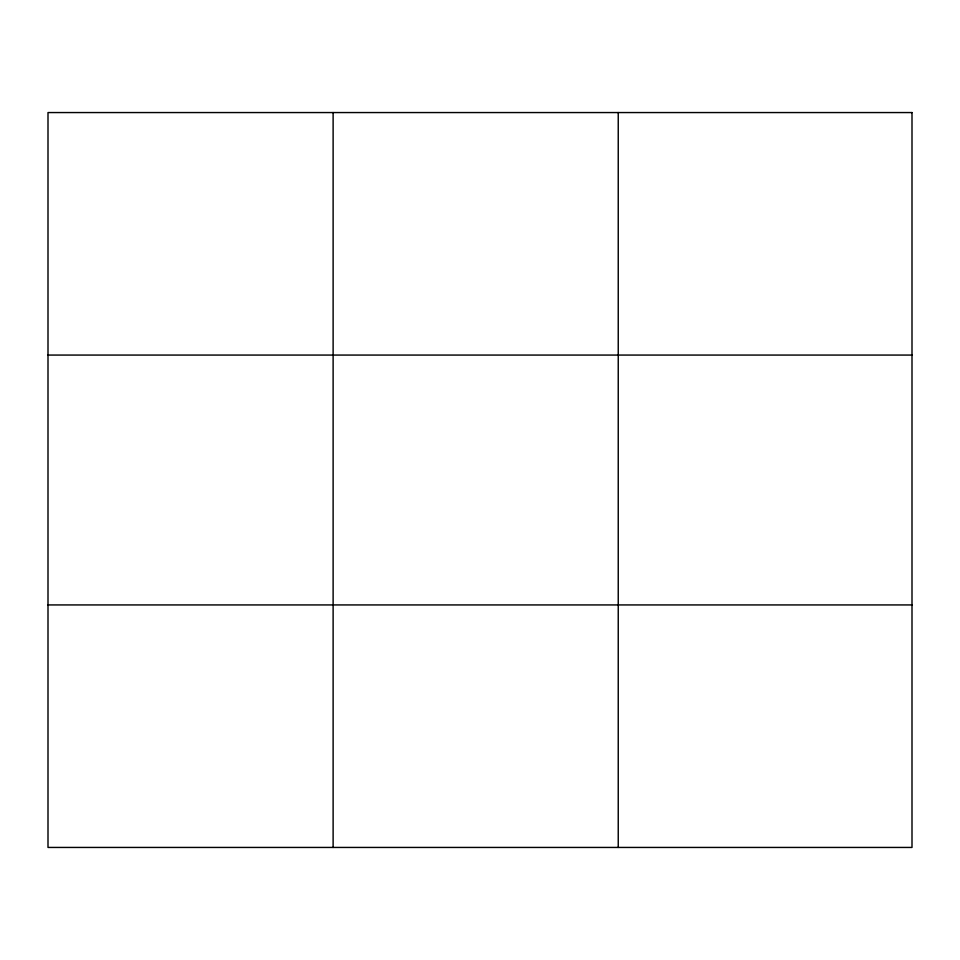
<?xml version="1.0" encoding="UTF-8"?>
<svg xmlns="http://www.w3.org/2000/svg" width="960" height="960" viewBox="0 0 960 960"><rect width="100%" height="100%" fill="white"/><g stroke="black" fill="none" stroke-linecap="round" stroke-linejoin="round"><path stroke-width="1.44" d="M333.12 847.44L333.12 112.56M618.24 847.44L618.24 112.56M48 355.068L912 355.068M48 604.932L912 604.932M912 112.56L912 847.44L48 847.44L48 112.56L912 112.56"/></g></svg>
